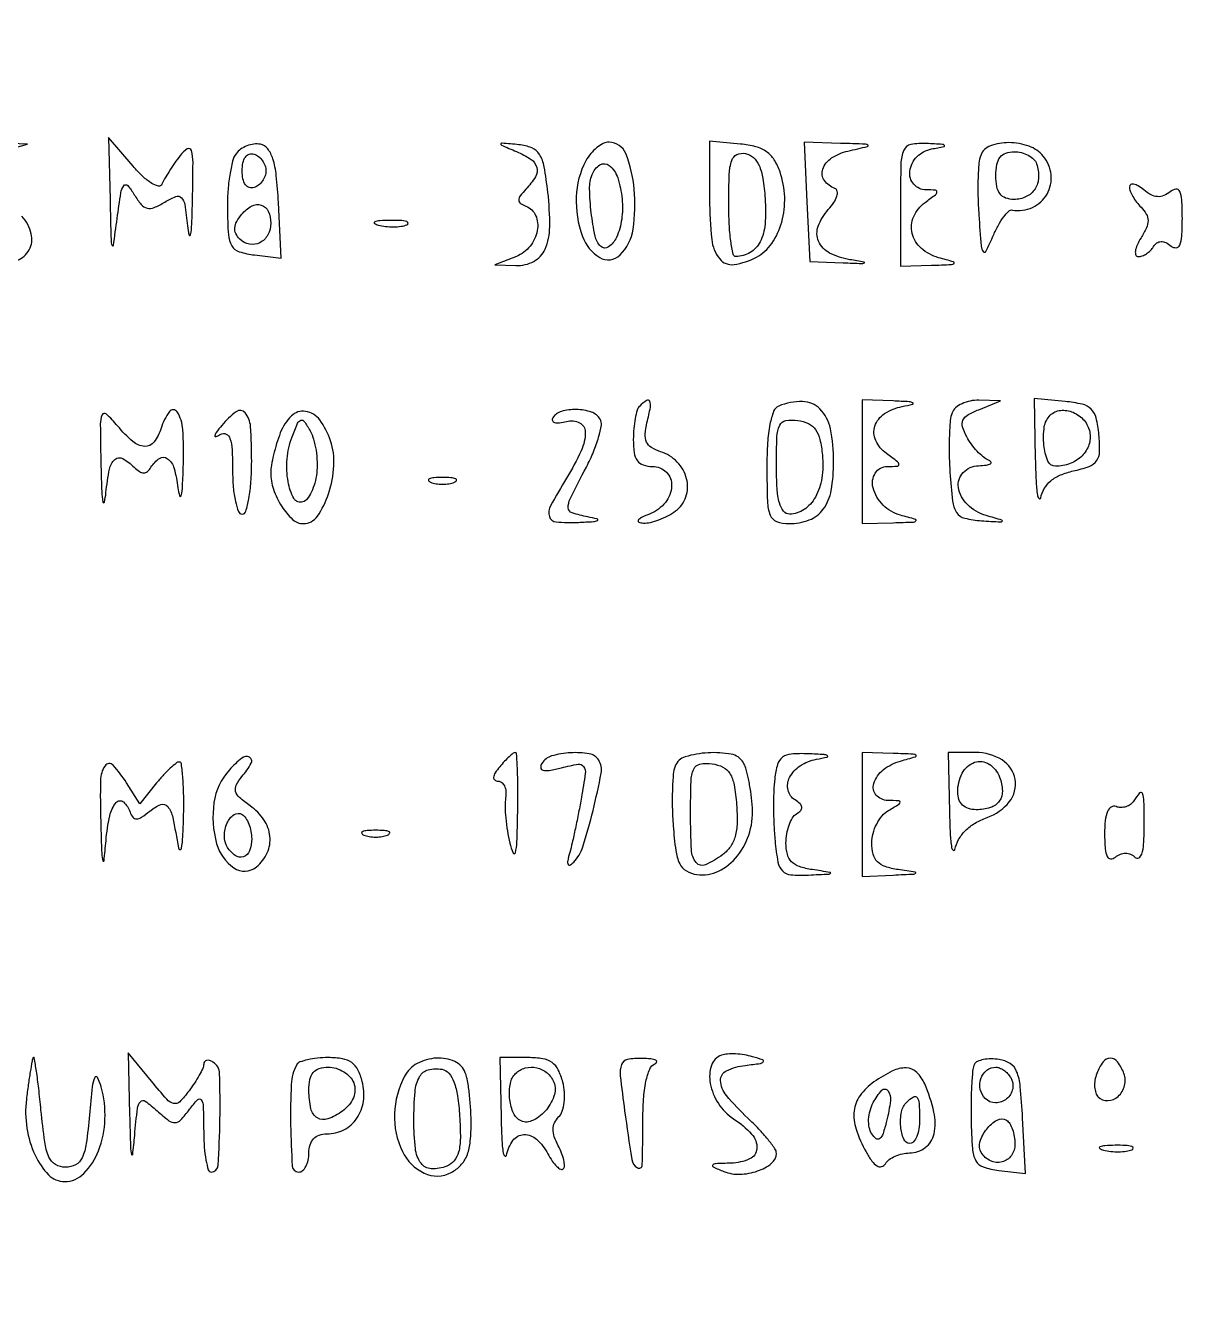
# Model space of a CAD drawing. Extents: x 24 to 1546, y 0 to 2379.
# Drawn here: x 886.3 to 1007.8, y 1033.6 to 1167.2 of the extents above; entities that cross this region are included whole.
import ezdxf

# ---------------------------------------------------------------- set-up
doc = ezdxf.new("R2010")
doc.units = 0
doc.header["$MEASUREMENT"] = 0
doc.layers.get('0').update_dxf_attribs({"linetype": 'CONTINUOUS'})

msp = doc.modelspace()

# ---------------------------------------------------------------- linework, layer by layer
for points in [[(669.79548, 1002.302636, -0.00002), (669.596685, 899.530331, -0.000025), (669.388942, 796.915146, -0.198373)], [(884.005251, 1154.106475), (886.5, 1154.80064), (883.916667, 1154.90032, 0.024518)], [(885.427558, 1142.610575, 0.181083), (886.683934, 1143.722974, 0.181117), (886.900574, 1145.386882, 0.127849), (885.923058, 1147.249947, 0.079864)]]:
    msp.add_lwpolyline(points, format="xyb")
for points in [[(895.155161, 1149, 0.000804), (895.257308, 1144.735246, 0.082949), (895.368916, 1144.158262, 0.777209), (895.509415, 1144.173378, 0.002435), (895.900194, 1147, -0.00568), (896.289647, 1149.688286, -0.117359), (896.597107, 1150.438658, -0.485188), (897.003734, 1150.456893, -0.043465), (897.694523, 1149.5, 0.037377), (898.415005, 1148.475973, 0.162349), (899.035045, 1148.08632, 0.161556), (899.76671, 1148.14584, 0.036918), (900.885837, 1148.721824, -0.042272), (902.052362, 1149.306514, -0.306208), (902.634487, 1149.179909, -0.154551), (902.988131, 1148.458309, -0.011112), (903.273211, 1146.221824, 0.034827), (903.440988, 1145.268392, 0.80468), (903.594818, 1145.272731, 0.037371), (903.723751, 1146.411755, 0.004261), (903.800094, 1149, 0.004032), (903.850157, 1152.879935, 0.069854), (903.680619, 1154.131495, 0.502474), (903.250921, 1154.2959, 0.089486), (902.50426, 1153.60819, 0.010706), (901.921124, 1152.802608, 0.009714), (901.353239, 1151.946568, 0.009776), (900.875009, 1151.160834, 0.030545), (900.596972, 1150.60819, -0.355627), (900.217443, 1150.409452, -0.089488), (899.52038, 1150.687444, -0.051788), (898.595557, 1151.407371, -0.025057), (897.565876, 1152.5), (895.009934, 1155.5)], [(908.362861, 1153.792889, 0.098468), (907.996406, 1153.012476, 0.021808), (907.702923, 1151.557911, 0.021857), (907.507576, 1149.817577, 0.01953), (907.454822, 1148, 0.014229), (907.55873, 1145.302041, 0.117151), (907.919651, 1144.136063, 0.185545), (908.698486, 1143.518456, 0.047364), (910.302036, 1143.178556), (913.104071, 1142.857113), (912.802036, 1148.668838, 0.01312), (912.578853, 1151.518433, 0.049037), (912.218083, 1153.276531, 0.09013), (911.67932, 1154.310984, 0.182748), (910.908039, 1154.78317, 0.079734), (910.228314, 1154.802692, 0.060233), (909.503709, 1154.6171, 0.060358), (908.845822, 1154.264815, 0.080999)], [(937.75, 1154.022261, -0.045392), (939.282553, 1153.198544, -0.186823), (939.88162, 1152.354969, -0.200732), (939.734608, 1151.369441, -0.053051), (938.75, 1150.075, 0.026382), (938.149887, 1149.3676, 0.164145), (938, 1148.923333, 0.247772), (938.178067, 1148.586056, 0.062037), (938.75, 1148.291667, -0.207935), (939.765824, 1147.323326, -0.147852), (939.933996, 1145.738562, -0.122238), (939.176451, 1144.091658, -0.129267), (937.75, 1143.031162), (935.5, 1142.126773), (937.70031, 1142.063386, 0.13071), (939.565155, 1142.502283, 0.169015), (940.748856, 1143.786123, 0.101169), (941.24144, 1146.116357, 0.030288), (941.044939, 1149.759269, 0.015127), (940.654874, 1152.436167, 0.093715), (940.165329, 1153.729563, 0.161415), (939.362906, 1154.408198, 0.071678), (938, 1154.740037, 0.001376), (936.243773, 1154.903786, 0.344162), (936.119717, 1154.823795, 0.392913), (936.174759, 1154.698392, 0.001492)], [(945.035184, 1153.065741, 0.114867), (944.014482, 1149.269577, 0.095468), (944.667411, 1145.129627, 0.172638), (946.487746, 1142.918166, 0.344089), (948.607988, 1143.179416, 0.159191), (949.97252, 1145.867906, 0.062605), (950.093951, 1150.070438, 0.068059), (949.211781, 1153.803266, 0.310108), (947.467796, 1155, 0.113286), (946.85729, 1154.859877, 0.055192), (946.176777, 1154.431812, 0.050658), (945.534839, 1153.8056, 0.051338)], [(958, 1149.031974, 0.025259), (958.213543, 1144.807532, 0.145596), (959.055369, 1142.760576, 0.265739), (960.558608, 1142.17408, 0.086191), (962.910052, 1142.951861, 0.120623), (964.518068, 1144.395201, 0.08271), (965.554086, 1146.629466, 0.075961), (965.866002, 1149.271633, 0.075642), (965.375599, 1151.890432, 0.05694), (964.763761, 1153.157445, 0.098523), (963.960836, 1154.002155, 0.089347), (962.837405, 1154.525728, 0.040333), (961.231945, 1154.813358), (958, 1155.126717)], [(968.202283, 1148.75), (968.5, 1142.5), (972, 1142.359171, 0.001315), (973.919055, 1142.287009, 0.118349), (974.195331, 1142.3432, 0.733681), (974.184198, 1142.427438, 0.002526), (972.69094, 1142.681293, -0.078076), (970.568032, 1143.382856, -0.174457), (969.424963, 1144.608996, -0.191983), (969.384503, 1146.191474, -0.095735), (970.43985, 1147.933535, 0.037247), (971.014136, 1148.67181, 0.070563), (971.338377, 1149.350387, 0.118012), (971.374154, 1149.861227, 0.271755), (971.136131, 1150.14629, -0.156617), (970.024899, 1151.000033, -0.239169), (969.863997, 1152.180519, -0.166974), (970.779914, 1153.348687, -0.08766), (972.5, 1154.076091, 0.001975), (974.542757, 1154.552574, 0.585304), (974.581052, 1154.686455, 0.191027), (974.33507, 1154.794188, 0.001039), (971.702283, 1154.881685), (967.904565, 1155)], [(978, 1148.5), (978, 1142), (981.25, 1142.09968, 0.001955), (983.348332, 1142.172249, 0.195388), (983.611758, 1142.291278, 0.56072), (983.570705, 1142.444622, 0.003938), (982.005251, 1142.893525, -0.112003), (980.190019, 1143.87218, -0.154282), (979.232517, 1145.444099, -0.165567), (979.385684, 1147.196121, -0.131772), (980.582389, 1148.683903, 0.006836), (981.666122, 1149.499318, 0.210437), (981.823544, 1149.789366, 0.419725), (981.668509, 1149.968882, 0.015915), (980.69113, 1150, -0.21668), (979.397114, 1150.5884, -0.214891), (978.98394, 1151.953385, -0.162943), (979.723351, 1153.474506, -0.152416), (981.25, 1154.294267, 0.00362), (982.568679, 1154.558172, 0.574721), (982.607621, 1154.674595, 0.200802), (982.401331, 1154.775265, 0.002047), (980.75, 1154.863818, 0.058713), (979.098605, 1154.751664, 0.249439), (978.350531, 1154.154113, 0.096522), (978.049191, 1152.777151, 0.00575)], [(986.408803, 1153.62294, 0.071513), (986.222643, 1152.804401, 0.012461), (986.133888, 1151.218966, 0.013308), (986.125641, 1149.339534, 0.011583), (986.21497, 1147.37294, 0.002476), (986.456228, 1144.096789, 0.138397), (986.666482, 1143.527007, 0.565246), (986.964287, 1143.552892, 0.010919), (987.752815, 1145.257322, -0.023641), (988.26995, 1146.304391, -0.034477), (988.829376, 1147.167744, -0.037028), (989.355427, 1147.770077, -0.239515), (989.728033, 1147.888901, 0.147601), (991.833015, 1148.167564, 0.158088), (993.365043, 1149.561631, 0.157945), (993.788226, 1151.590548, 0.147314), (992.960174, 1153.547988, 0.134992), (991.481048, 1154.58114, 0.082665), (989.372725, 1154.956944, 0.090474), (987.428083, 1154.625102, 0.217044)], [(911.5, 1152, -0.085974), (911.406312, 1151.459169, -0.06941), (911.132812, 1150.935937, -0.06965), (910.727751, 1150.509184, -0.087886), (910.25, 1150.25, -0.162171), (909.750923, 1150.249896, -0.158614), (909.346154, 1150.548718, -0.105759), (909.084641, 1151.151204, -0.049736), (909, 1152, -0.049736), (909.084641, 1152.848796, -0.105759), (909.346154, 1153.451282, -0.158614), (909.750923, 1153.750104, -0.162171), (910.25, 1153.75, -0.087886), (910.727751, 1153.490816, -0.06965), (911.132812, 1153.064063, -0.06941), (911.406312, 1152.540831, -0.085974)], [(963.814871, 1149.090482, -0.037856), (963.80383, 1146.405204, -0.097166), (963.281455, 1144.543185, -0.143287), (962.252811, 1143.443146, -0.12918), (960.75, 1143.015313, -0.36281), (960.453866, 1143.25267, -0.01623), (960.220312, 1144.641662, -0.020897), (960.053995, 1146.437636, -0.012639), (960, 1148.573324, -0.009153), (960.056733, 1151.672156, -0.07153), (960.313609, 1153.088393, -0.204548), (960.856877, 1153.700641, -0.158547), (961.75, 1153.814697, -0.137688), (962.583407, 1153.400629, -0.10639), (963.178736, 1152.573816, -0.064758), (963.575801, 1151.207013, -0.020459)], [(992.269359, 1152.75, -0.093331), (992.48427, 1151.323198, -0.132824), (992.10644, 1150.104904, -0.141321), (991.190541, 1149.293154, -0.11156), (989.893011, 1149, -0.085724), (989.026893, 1149.149594, -0.146188), (988.439301, 1149.580162, -0.117503), (988.104697, 1150.341336, -0.045088), (988, 1151.5, -0.045039), (988.105082, 1152.664212, -0.11907), (988.441667, 1153.423913, -0.147035), (989.035338, 1153.851998, -0.083381), (989.916667, 1154, -0.060647), (990.682037, 1153.906823, -0.0616), (991.398395, 1153.632812, -0.067876), (991.960513, 1153.228175, -0.119491)], [(948.822842, 1149.045831, -0.058453), (948.781922, 1146.921061, -0.072456), (948.234518, 1145.022328, -0.131228), (947.414516, 1144.021296, -0.367557), (946.577473, 1144.089194, -0.145708), (945.996345, 1145.16308, -0.02189), (945.594648, 1147.607626, -0.024199), (945.417778, 1150.104903, -0.097489), (945.678249, 1151.603913, -0.159174), (946.502956, 1152.619372, -0.324716), (947.476222, 1152.565827, -0.145688), (948.366015, 1151.261157, -0.052972)], [(1002, 1150.322445, 0.095091), (1002.084276, 1149.883315, 0.034808), (1002.359832, 1149.311136, 0.032981), (1002.75619, 1148.711851, 0.033793), (1003.224959, 1148.175041, -0.065036), (1003.768617, 1147.468014, -0.13284), (1003.948189, 1146.796998, -0.106323), (1003.780274, 1146.026211, -0.032987), (1003.216486, 1144.975041, 0.033189), (1002.810245, 1144.216879, 0.070802), (1002.624276, 1143.580168, 0.137424), (1002.678319, 1143.167871, 0.300408), (1002.932509, 1143, 0.092497), (1003.343483, 1143.076684, 0.053026), (1003.793426, 1143.308014, 0.050502), (1004.211695, 1143.647472, 0.058703), (1004.530011, 1144.048558, -0.096329), (1004.887772, 1144.435962, -0.150363), (1005.313403, 1144.583943, -0.12551), (1005.806424, 1144.477, -0.057414), (1006.361755, 1144.114733, 0.188204), (1006.897055, 1143.936944, 0.290288), (1007.282442, 1144.210006, 0.083664), (1007.494045, 1145.14582, 0.01386), (1007.545455, 1147, 0.012381), (1007.497036, 1148.955043, 0.094172), (1007.281463, 1149.846321, 0.329535), (1006.874898, 1150.073224, 0.142225), (1006.272727, 1149.81138, -0.072946), (1005.602393, 1149.403075, -0.117886), (1004.946902, 1149.292736, -0.105745), (1004.26199, 1149.488669, -0.050891), (1003.5, 1150, 0.034946), (1002.923572, 1150.414012, 0.085522), (1002.440625, 1150.608235, 0.189035), (1002.134228, 1150.558185, 0.264741)], [(912, 1146.5, -0.124145), (911.692897, 1145.282189, -0.15242), (910.85824, 1144.465967, -0.166378), (909.766343, 1144.309885, -0.150533), (908.755249, 1144.844751, -0.084489), (908.343914, 1145.424814, -0.132042), (908.231574, 1146.022871, -0.108659), (908.430293, 1146.680733, -0.045758), (908.955688, 1147.446608, -0.093485), (909.996388, 1148.308414, -0.20445), (911.006503, 1148.411677, -0.217401), (911.736185, 1147.759189, -0.103631)], [(923.269032, 1146.307009, 0.037336), (924.036634, 1146.167106, 0.029507), (924.880008, 1146.127736, 0.030339), (925.671085, 1146.185595, 0.06278), (926.269032, 1146.344063, 0.31318), (926.386009, 1146.52287, 0.333666), (926.257153, 1146.684921, 0.052471), (925.580113, 1146.787295, 0.014395), (924.5, 1146.805051, 0.012823), (923.431793, 1146.764444, 0.080377), (922.900903, 1146.643467, 0.597527), (922.883358, 1146.48334, 0.087174)], [(950.666667, 1127.333333, 0.12431), (950.408273, 1126.900353, 0.025624), (950.195833, 1126.030208, 0.025482), (950.048954, 1124.96693, 0.021582), (950, 1123.833333, 0.034546), (950.09644, 1122.43918, 0.1197), (950.426471, 1121.604167, 0.161331), (951.03627, 1121.153709, 0.079246), (952, 1121, -0.19901), (953.463262, 1120.393575, -0.211913), (954.01852, 1118.950777, -0.158561), (953.357724, 1117.220334, -0.128025), (951.75, 1116.031162, 0.016182), (950.860804, 1115.639871, 0.126603), (950.517517, 1115.351442, 0.499747), (950.57974, 1115.154989, 0.074269), (951.05887, 1115.063386, 0.068066), (951.785603, 1115.132842, 0.031778), (952.692591, 1115.40819, 0.030754), (953.62256, 1115.823226, 0.037547), (954.431421, 1116.326196, 0.155244), (955.519535, 1117.814205, 0.143555), (955.591955, 1119.70889, 0.131874), (954.612616, 1121.463035, 0.123633), (952.864103, 1122.543132, -0.061466), (951.90638, 1122.982489, -0.145946), (951.389869, 1123.561902, -0.128697), (951.238817, 1124.3816, -0.043064), (951.434308, 1125.594284, 0.012873), (951.794335, 1127.203076, 0.15372), (951.724824, 1127.828777, 0.466151), (951.38881, 1127.926382, 0.048961)], [(965.25, 1127.337719, 0.209491), (964.70887, 1126.784399, 0.042271), (964.324129, 1125.429912, 0.033051), (964.077164, 1123.483222, 0.015029), (964, 1120.916667, 0.0079), (964.056881, 1117.316619, 0.084993), (964.347183, 1115.893116, 0.214114), (965.019315, 1115.230615, 0.089317), (966.3, 1115, 0.090756), (968.444845, 1115.392547, 0.146719), (969.906846, 1116.511808, 0.114033), (970.740661, 1118.489691, 0.042995), (971, 1121.5, 0.049293), (970.659086, 1124.949627, 0.146233), (969.557099, 1127.028536, 0.197363), (967.740123, 1127.803713, 0.099593)], [(974, 1121.5), (974, 1115), (977.25, 1115.09968, 0.001929), (979.350909, 1115.172228, 0.195853), (979.612498, 1115.290678, 0.560788), (979.571418, 1115.44303, 0.003866), (978, 1115.890675, -0.129137), (976.179394, 1116.94919, -0.131702), (975.130427, 1118.758481, -0.209336), (975.362912, 1120.305109, -0.257709), (976.621579, 1121, 0.013425), (977.677009, 1121.028343, 0.418543), (977.833878, 1121.205648, 0.214993), (977.680495, 1121.491838, 0.005973), (976.52865, 1122.355392, -0.126723), (975.407188, 1123.721623, -0.192318), (975.323418, 1125.237051, -0.168784), (976.331413, 1126.538012, -0.097427), (978.188851, 1127.286254, 0.010901), (979.271593, 1127.517608, 0.66875), (979.294753, 1127.661491, 0.124228), (978.912862, 1127.781433, 0.003813), (977.25, 1127.863818), (974, 1128)], [(983.408803, 1126.62294, 0.070665), (983.2212, 1125.804443, 0.012314), (983.126609, 1124.218966, 0.013157), (983.110347, 1122.339533, 0.011459), (983.190188, 1120.37294, 0.01226), (983.454817, 1117.373942, 0.117007), (983.887084, 1116.172934, 0.19062), (984.732755, 1115.574756, 0.043435), (986.5, 1115.303864, 0.001084), (988.491848, 1115.177977, 0.225118), (988.668318, 1115.248851, 0.553921), (988.639294, 1115.355523, 0.001678), (987, 1115.844858, -0.119916), (985.023545, 1116.990769, -0.164296), (984.079225, 1118.800212, -0.234603), (984.571914, 1120.362168, -0.195004), (986.180449, 1121.078947, 0.020465), (987.002595, 1121.14068, 0.097997), (987.448078, 1121.283989, 0.447987), (987.489693, 1121.468501, 0.142781), (987.238541, 1121.6661, -0.076209), (986.681676, 1121.996206, -0.032125), (986.044395, 1122.59163, -0.030851), (985.432778, 1123.327525, -0.035102), (984.944776, 1124.103187, -0.047632), (984.508327, 1125.146506, -0.181397), (984.548466, 1125.839266, -0.159584), (985.043897, 1126.389244, -0.034856), (986.206235, 1126.952648), (988.5, 1127.873227), (986.218615, 1127.936614, 0.056754), (985.306855, 1127.858367, 0.059656), (984.452162, 1127.576869, 0.066598), (983.779272, 1127.145249, 0.125923)], [(992.136182, 1121.813358, 0.006771), (992.216699, 1119.520969, 0.021591), (992.357119, 1117.996075, 0.152889), (992.526088, 1117.635695, 0.615743), (992.697073, 1117.683919, -0.085836), (993.074916, 1118.677704, -0.085943), (993.764453, 1119.486378, -0.074147), (994.779273, 1120.101977, -0.04529), (996.117398, 1120.525785, 0.033052), (997.774811, 1121.006484, 0.153328), (998.557217, 1121.604552, 0.148403), (998.871072, 1122.55417, 0.030334), (998.806507, 1124.341866, 0.034495), (998.514838, 1126.085807, 0.141641), (997.991368, 1127.008426, 0.138032), (997.048098, 1127.522479, 0.032141), (995.25, 1127.813358), (992, 1128.126717)], [(894.201372, 1121, 0.004082), (894.277314, 1118.373485, 0.038095), (894.405235, 1117.248494, 0.809262), (894.558598, 1117.24532, 0.031646), (894.728468, 1118.25, -0.021398), (895.094951, 1120.72488, -0.163475), (895.665098, 1121.734938, -0.321385), (896.481638, 1121.825874, -0.068706), (897.687132, 1120.912868, 0.047458), (898.231562, 1120.463023, 0.150038), (898.678773, 1120.325735, 0.181024), (899.072821, 1120.473233, 0.075363), (899.446149, 1120.912868, -0.107616), (900.341385, 1121.839845, -0.320575), (901.175387, 1121.813114, -0.162441), (901.863847, 1120.798625, -0.037693), (902.276604, 1118.75, 0.042603), (902.451943, 1117.921766, 0.770582), (902.614303, 1117.927624, 0.043432), (902.752582, 1118.946969, 0.005049), (902.839963, 1121.25, 0.022097), (902.780485, 1124.884734, 0.124975), (902.195379, 1126.716292, 0.531329), (901.383942, 1126.745625, 0.080878), (900.5, 1125, -0.084492), (899.757389, 1123.559237, -0.250318), (898.781151, 1123.104709, -0.167995), (897.541768, 1123.610826, -0.038757), (895.943562, 1125.25, 0.029518), (894.77294, 1126.495824, 0.526744), (894.319862, 1126.398242, 0.100133), (894.133008, 1125.423693, 0.002644)], [(906.872445, 1125.308042, 0.00972), (906.276408, 1124.543328, 0.129017), (906.143005, 1124.215074, 0.575929), (906.263336, 1124.12262, 0.037782), (906.75, 1124.367059, -0.249217), (907.316885, 1124.396853, -0.207309), (907.722635, 1123.93979, -0.066591), (907.943836, 1122.752438, -0.012801), (908, 1120.559017, 0.020671), (908.072272, 1118.811621, 0.033326), (908.29375, 1117.339211, 0.036254), (908.61133, 1116.268743, 0.312055), (909, 1116, 0.332234), (909.391033, 1116.292067, 0.026982), (909.70625, 1117.615625, 0.027868), (909.927854, 1119.39166, 0.017105), (910, 1121.5, 0.016279), (909.879949, 1125.186246, 0.15689), (909.31099, 1126.625955, 0.400459), (908.365813, 1126.741262, 0.0623)], [(913.002914, 1124.507663, 0.016544), (912.618986, 1123.387653, 0.014851), (912.294606, 1122.203859, 0.01507), (912.067182, 1121.124238, 0.044399), (912, 1120.369159, 0.081798), (912.290979, 1118.60241, 0.060043), (913.149726, 1116.808234, 0.064488), (914.290859, 1115.440006, 0.188914), (915.413863, 1115, 0.246482), (916.881885, 1115.770491, 0.071917), (918.052795, 1118.130553, 0.06479), (918.61366, 1121.085639, 0.095228), (918.267406, 1123.699184, 0.078485), (917.14068, 1125.872707, 0.198424), (915.645985, 1126.777105, 0.238696), (914.156902, 1126.289842, 0.106048)], [(941.557637, 1126.093259, 0.236417), (941.53149, 1125.80112, 0.238295), (941.749762, 1125.606613, 0.095442), (942.266748, 1125.570513, 0.033809), (942.99862, 1125.70989, -0.178606), (944.367925, 1125.575673, -0.287214), (944.971027, 1124.61421, -0.109097), (944.538318, 1122.646617, -0.028436), (943.003738, 1119.77417, 0.012474), (941.334876, 1116.876772, 0.192355), (941.202449, 1115.75551, 0.317844), (941.89839, 1115.177843, 0.029805), (944.25, 1115.136182, 0.004641), (945.826388, 1115.216901, 0.114822), (946.24151, 1115.340365, 0.674817), (946.22149, 1115.48867, 0.014773), (945.25, 1115.705733, -0.031295), (943.588424, 1116.135047, -0.315704), (943.182176, 1116.676401, -0.124446), (943.386327, 1117.609281, -0.004356), (945.081774, 1120.932384, 0.021624), (945.832105, 1122.537647, 0.028768), (946.363795, 1124.057693, 0.028811), (946.648863, 1125.324401, 0.181279), (946.522757, 1125.963178, 0.175119), (945.602281, 1126.693177, 0.074533), (944.030763, 1126.97101, 0.075216), (942.46352, 1126.775738, 0.187946)], [(997.83691, 1124.608344, -0.127414), (997.75281, 1123.279625, -0.117505), (997.036157, 1122.112331, -0.106078), (995.796856, 1121.30941, -0.088043), (994.25, 1121.015313, -0.310045), (993.446933, 1121.5519, -0.069686), (993.032314, 1123.236603, -0.063727), (993.080176, 1125.141914, -0.159585), (993.701236, 1126.367903, -0.173252), (994.776249, 1126.877023, -0.126027), (996.095168, 1126.675626, -0.115176), (997.244313, 1125.834946, -0.130636)], [(916.813962, 1120.301617, -0.037421), (916.610812, 1119.261294, -0.044426), (916.261631, 1118.323533, -0.050082), (915.829045, 1117.610506, -0.15334), (915.37457, 1117.285309, -0.359201), (914.423271, 1117.657485, -0.085742), (913.818041, 1119.384289, -0.062793), (913.719984, 1121.796619, -0.067911), (914.234017, 1124.090923, -0.011241), (914.802542, 1125.520538, -0.215009), (915.146187, 1125.838274, -0.334491), (915.510646, 1125.716319, -0.02245), (916.128897, 1124.724498, -0.059662), (916.489858, 1123.854637, -0.030131), (916.742233, 1122.692883, -0.029424), (916.860901, 1121.445382, -0.038532)], [(969.818231, 1122.184676, -0.060433), (969.757755, 1119.768577, -0.090733), (969.082664, 1117.776324, -0.115335), (967.899964, 1116.474109, -0.152108), (966.377555, 1116, -0.231728), (965.747605, 1116.308521, -0.098981), (965.317933, 1117.170027, -0.051656), (965.070241, 1118.684587, -0.014723), (965, 1121.069551, -0.009195), (965.056276, 1124.129485, -0.101748), (965.345198, 1125.312298, -0.24511), (965.994219, 1125.803314, -0.077157), (967.25, 1125.819551, -0.075557), (968.357895, 1125.48664, -0.128946), (969.092847, 1124.868591, -0.098233), (969.552141, 1123.838092, -0.031946)], [(928.75, 1119.337719, 0.057986), (929.320008, 1119.181385, 0.037979), (930, 1119.12966, 0.037979), (930.679992, 1119.181385, 0.057986), (931.25, 1119.337719, 0.174857), (931.459382, 1119.525001, 0.447206), (931.398438, 1119.693942, 0.078554), (930.89144, 1119.810911, 0.017491), (930, 1119.842105, 0.017491), (929.10856, 1119.810911, 0.078554), (928.601562, 1119.693942, 0.447206), (928.540618, 1119.525001, 0.174857)], [(907.660536, 1089.17739, 0.149314), (906.045905, 1085.739899, 0.104064), (906.324844, 1081.434391, 0.175353), (908.134573, 1078.895431, 0.336138), (910.5, 1079, 0.112761), (911.631649, 1080.477852, 0.133684), (911.91641, 1082.207922, 0.124517), (911.284626, 1083.936464, 0.090649), (909.840772, 1085.398974, -0.027163), (908.724539, 1086.274854, -0.145947), (908.317837, 1086.921672, -0.190828), (908.388407, 1087.587065, -0.052533), (908.983272, 1088.479844, 0.043719), (909.948503, 1089.87467, 0.423816), (909.767331, 1090.495877, 0.300121), (908.970404, 1090.417649, 0.038581)], [(936, 1089.5, 0.030008), (935.529811, 1088.858804, 0.113836), (935.362347, 1088.394324, 0.263774), (935.478561, 1088.116719, 0.166137), (935.820138, 1088, -0.17382), (936.204366, 1087.862266, -0.114426), (936.493153, 1087.485938, -0.086784), (936.639926, 1086.919496, -0.058364), (936.615684, 1086.25, 0.044775), (936.560059, 1085.37239, 0.016499), (936.63351, 1084.132812, 0.016199), (936.8033, 1082.776931, 0.018745), (937.054787, 1081.5, 0.041986), (937.397049, 1080.452715, 0.718697), (937.637604, 1080.470869, 0.053772), (937.797707, 1081.593143, 0.003834), (937.881685, 1084.75, 0.005661), (937.899913, 1087.146512, 0.009435), (937.854338, 1089.164062, 0.003535), (937.772052, 1090.858488, 0.398022), (937.622445, 1091, 0.172217), (937.412416, 1090.925448, 0.016008), (936.99011, 1090.559375, 0.019119), (936.504355, 1090.074554, 0.013852)], [(940.409864, 1089.854157, 0.154523), (940.294948, 1089.398323, 0.335805), (940.516316, 1089.139531, 0.099042), (941.193918, 1089.127471, 0.016566), (942.471388, 1089.403463, -0.021411), (944.224833, 1089.764546, -0.292216), (944.795846, 1089.517499, -0.185482), (944.963453, 1088.792106, -0.008954), (944.567223, 1086.299306, -0.004529), (944.268235, 1084.698058, -0.003957), (943.927082, 1083.028546, -0.003981), (943.594773, 1081.524448, -0.011795), (943.334288, 1080.5, 0.017604), (943.128612, 1079.649885, 0.150028), (943.165648, 1079.263914, 0.456538), (943.365415, 1079.197548, 0.065755), (943.749436, 1079.5, 0.117311), (944.712041, 1081.110287, 0.015926), (945.780394, 1084.920292, 0.013008), (946.634548, 1088.821933, 0.187937), (946.382791, 1090.189649, 0.215484), (945.388182, 1090.859555, 0.056153), (943.416673, 1090.970231, 0.055967), (941.440559, 1090.635232, 0.186487)], [(954.386301, 1089.564301, 0.070387), (954.192704, 1088.721789, 0.013165), (954.099054, 1087.136137, 0.01386), (954.089791, 1085.26273, 0.012281), (954.182086, 1083.314301, 0.015294), (954.449574, 1080.713276, 0.080027), (954.863574, 1079.339879, 0.1468), (955.558356, 1078.585069, 0.098514), (956.671937, 1078.192566, 0.151319), (958.939363, 1078.553552, 0.111604), (960.92721, 1080.162785, 0.098412), (962.208436, 1082.673932, 0.092328), (962.471623, 1085.543526, 0.014291), (962.304042, 1086.91882, 0.015545), (962.061648, 1088.243956, 0.015165), (961.785376, 1089.361593, 0.070344), (961.519034, 1089.969202, 0.213137), (960.266647, 1090.820929, 0.058554), (957.828935, 1090.968026, 0.05885), (955.446945, 1090.54866, 0.23218)], [(964.816422, 1088.25, 0.020661), (964.719656, 1086.931209, 0.009468), (964.697241, 1085.20625, 0.009358), (964.742108, 1083.386823, 0.012757), (964.855035, 1081.75, 0.019415), (965.154972, 1079.511893, 0.150943), (965.628094, 1078.584323, 0.182616), (966.496923, 1078.177146, 0.031163), (968.355035, 1078.149832, 0.000709), (970.532593, 1078.256671, 0.231888), (970.677311, 1078.336892, 0.554519), (970.63922, 1078.426063, 0.001034), (968.75, 1078.716254, -0.042388), (967.402213, 1079.039047, -0.118811), (966.583387, 1079.54821, -0.134305), (966.144112, 1080.331763, -0.061062), (966, 1081.507405, -0.042611), (966.081884, 1082.466498, -0.044243), (966.325112, 1083.385369, -0.048389), (966.681849, 1084.135522, -0.119722), (967.106763, 1084.565983, 0.066485), (967.544228, 1084.924361, 0.216092), (967.661451, 1085.271074, 0.183876), (967.482944, 1085.628401, 0.047595), (966.961045, 1086.024075, -0.199974), (966.215113, 1087.063467, -0.179227), (966.383931, 1088.386138, -0.129269), (967.495151, 1089.60619, -0.096858), (969.188851, 1090.286254, 0.009203), (970.316456, 1090.523192, 0.659213), (970.3419, 1090.66331, 0.132808), (969.988646, 1090.780652, 0.003471), (968.316422, 1090.863818, 0.02837), (966.546433, 1090.839081, 0.143665), (965.630952, 1090.498587, 0.164708), (965.112505, 1089.745405, 0.040476)], [(974, 1084.5), (974, 1078), (977.25, 1078.149832, 0.000897), (979.414657, 1078.253519, 0.202175), (979.594183, 1078.339937, 0.591928), (979.55929, 1078.436806, 0.001448), (977.75, 1078.716254, -0.042383), (976.400415, 1079.039463, -0.119239), (975.582083, 1079.549255, -0.134424), (975.143589, 1080.334913, -0.060527), (975, 1081.516732, -0.06549), (975.129897, 1082.504212, -0.053395), (975.514063, 1083.499767, -0.055179), (976.080239, 1084.354192, -0.087202), (976.75, 1084.919901, 0.005043), (977.867933, 1085.586228, 0.280247), (977.975218, 1085.793956, 0.381145), (977.831302, 1085.93428, 0.006948), (976.676676, 1085.969591, -0.211622), (975.453658, 1086.536079, -0.26353), (975.203253, 1087.742866, -0.148412), (976.204395, 1089.189337, -0.100162), (978.005251, 1090.106475, 0.003938), (979.570705, 1090.555378, 0.56072), (979.611758, 1090.708722, 0.195388), (979.348332, 1090.827751, 0.001955), (977.25, 1090.90032), (974, 1091)], [(983.136182, 1084.75, 0.007106), (983.217649, 1082.487802, 0.024177), (983.362739, 1081.02035, 0.219969), (983.538432, 1080.752149, 0.527102), (983.716205, 1080.829916, -0.081666), (984.098802, 1081.874113, -0.068507), (984.81418, 1082.813232, -0.062436), (985.82596, 1083.595737, -0.049583), (987.080023, 1084.177741, 0.141135), (989.407568, 1085.824842, 0.21492), (990.013188, 1088.185479, 0.213648), (988.645806, 1090.21349, 0.140054), (985.893011, 1091), (983, 1091)], [(894.174707, 1083.75, 0.001487), (894.279159, 1080.372915, 0.059559), (894.391853, 1079.641482, 0.825161), (894.521716, 1079.652003, 0.005084), (894.732205, 1081.75, -0.028982), (895.120311, 1084.357224, -0.123954), (895.802234, 1085.760413, -0.423725), (896.554309, 1085.813293, -0.129404), (897.254045, 1084.75, 0.087609), (897.547476, 1084.212151, 0.242309), (897.929487, 1084.041033, 0.13557), (898.467698, 1084.22167, 0.024193), (899.325546, 1084.862624, -0.079395), (900.474582, 1085.53834, -0.332868), (901.200171, 1085.337903, -0.11459), (901.722755, 1084.199729, -0.009646), (902.314783, 1081, 0.295364), (902.481231, 1080.816997, 0.441121), (902.646364, 1080.923438, 0.028756), (902.785138, 1082.181573, 0.007171), (902.863818, 1084.25, 0.009618), (902.873616, 1086.454677, 0.015981), (902.78677, 1088.310937, 0.00983), (902.640239, 1089.79571, 0.380051), (902.410293, 1090, 0.170696), (902.087425, 1089.886468, 0.017884), (901.471262, 1089.354679, 0.020531), (900.766046, 1088.644576, 0.015059), (900.041694, 1087.803162), (898.262802, 1085.606324), (896.890854, 1087.803162, 0.047394), (895.465689, 1089.666383, 0.484139), (894.626807, 1089.600275, 0.144441), (894.150153, 1088.078264, 0.011137)], [(960.822892, 1085.539884, -0.025708), (960.880941, 1083.602362, -0.06169), (960.674175, 1082.183197, -0.082381), (960.183656, 1081.120087, -0.085895), (959.381762, 1080.289884, -0.05084), (957.550313, 1079.217351, -0.34539), (956.597636, 1079.447399, -0.155785), (956.095771, 1080.782142, -0.012641), (956, 1084.569551, -0.007812), (956.053273, 1087.979131, -0.093684), (956.336652, 1089.257956, -0.247805), (956.989564, 1089.786029, -0.084031), (958.25, 1089.819551, -0.080554), (959.400912, 1089.461211, -0.142682), (960.125142, 1088.791843, -0.093177), (960.560578, 1087.61894, -0.022079)], [(988.396256, 1088.409758, -0.082652), (988.686854, 1086.986992, -0.166673), (988.359357, 1085.904407, -0.161583), (987.425695, 1085.228897, -0.076632), (985.940983, 1085, -0.076332), (985.130929, 1085.124392, -0.11352), (984.51468, 1085.486135, -0.117777), (984.133115, 1086.06924, -0.086456), (984, 1086.833333, -0.118702), (984.480314, 1088.828013, -0.190738), (985.776887, 1089.968065, -0.235417), (987.284575, 1089.789155, -0.157243)], [(1002.457866, 1085.931826, -0.094938), (1002.115109, 1085.558611, -0.080788), (1001.639461, 1085.312566, -0.080134), (1001.10663, 1085.22864, -0.090926), (1000.598849, 1085.323694, 0.236973), (1000.091757, 1085.273351, 0.154474), (999.705162, 1084.81433, 0.074318), (999.469525, 1083.872142, 0.024181), (999.4, 1082.435409, 0.017629), (999.453883, 1080.907649, 0.091485), (999.66427, 1080.093796, 0.282142), (1000.030015, 1079.851351, 0.184066), (1000.523794, 1080.019747, -0.074119), (1001.054375, 1080.341234, -0.101506), (1001.600791, 1080.448856, -0.106458), (1002.126056, 1080.331415, -0.088559), (1002.596521, 1080.003479, 0.342554), (1002.981501, 1079.954969, 0.185071), (1003.295455, 1080.351175, 0.059239), (1003.490159, 1081.387307, 0.016854), (1003.545455, 1083.027273, 0.003542), (1003.525026, 1085.910766, 0.086241), (1003.376988, 1086.696497, 0.564218), (1003.071186, 1086.753765, 0.043769)], [(910, 1081.940983, -0.08976), (909.77568, 1080.701494, -0.221866), (909.13212, 1080.069847, -0.242282), (908.283904, 1080.185926, -0.101803), (907.470404, 1081.047887, -0.142134), (907.13802, 1082.24331, -0.101278), (907.433576, 1083.609537, -0.138857), (908.155968, 1084.483266, -0.297747), (908.992937, 1084.504365, -0.110835), (909.379178, 1084.12657, -0.050378), (909.704175, 1083.494632, -0.046458), (909.925394, 1082.729618, -0.047195)], [(921.75, 1082.337719, 0.057986), (922.320008, 1082.181385, 0.037979), (923, 1082.12966, 0.037979), (923.679992, 1082.181385, 0.057986), (924.25, 1082.337719, 0.174857), (924.459382, 1082.525001, 0.447206), (924.398438, 1082.693942, 0.078554), (923.89144, 1082.810911, 0.017491), (923, 1082.842105, 0.017491), (922.10856, 1082.810911, 0.078554), (921.601562, 1082.693942, 0.447206), (921.540618, 1082.525001, 0.174857)], [(887.096825, 1059, 0.067715), (886.983155, 1058.646734, 0.003825), (886.790129, 1057.511593, 0.005812), (886.585823, 1056.152068, 0.004225), (886.38892, 1054.63521, 0.068127), (886.435447, 1051.615296, 0.070984), (887.296228, 1048.763862, 0.085165), (888.717571, 1046.70766, 0.201682), (890.400608, 1046, 0.202973), (892.420063, 1046.855013, 0.100798), (893.945389, 1049.240665, 0.082273), (894.625679, 1052.532737, 0.078679), (894.225783, 1055.922397, 0.047653), (893.837795, 1056.923609, 0.640793), (893.544341, 1056.91366, 0.072256), (893.294698, 1055.94765, 0.004493), (893, 1053, -0.011461), (892.655593, 1049.980798, -0.072659), (892.227273, 1048.5, -0.161601), (891.551531, 1047.770351, -0.126494), (890.5, 1047.5, -0.134951), (889.438995, 1047.79168, -0.158269), (888.753543, 1048.572737, -0.067494), (888.308511, 1050.170925, -0.010029), (887.918108, 1053.5, 0.004464), (887.677782, 1055.76718, 0.008423), (887.436825, 1057.590625, 0.005542), (887.212968, 1058.983862, 0.730903)], [(897.21067, 1053, 0.001644), (897.293537, 1049.636302, 0.053055), (897.402764, 1048.825635, 0.837433), (897.532907, 1048.833903, 0.006035), (897.737023, 1050.848593, -0.005912), (898.024336, 1053.691445, -0.15734), (898.334514, 1054.377401, -0.383316), (898.847958, 1054.429914, -0.026357), (900.078219, 1053.429213, 0.018218), (901.319984, 1052.385131, 0.178646), (901.961237, 1052.18033, 0.198885), (902.54517, 1052.453149, 0.023338), (903.4841, 1053.58062, -0.028303), (904.343981, 1054.592576, -0.487269), (904.719062, 1054.556099, -0.135707), (904.921954, 1053.893782, -0.005003), (904.968197, 1051.25, 0.016596), (905.034491, 1049.620937, 0.027039), (905.21097, 1048.248938, 0.025604), (905.454765, 1047.222471, 0.333801), (905.75, 1047.001704, 0.39602), (906.48934, 1047.699381, 0.010913), (906.674428, 1052.515131, 0.012028), (906.638476, 1057.330963, 0.251538), (905.94137, 1058.536235, 0.06529), (905.578646, 1058.699603, 0.131286), (905.267185, 1058.709482, 0.182417), (905.056986, 1058.568669, 0.146127), (904.968197, 1058.309017, -0.096831), (904.865657, 1057.875676, -0.018984), (904.506017, 1057.155905, -0.019494), (904.014862, 1056.337132, -0.016986), (903.439479, 1055.519596, -0.032207), (902.453089, 1054.37579, -0.267039), (901.817934, 1054.198041, -0.150907), (901.111637, 1054.6297, -0.009393), (899.507245, 1056.519596), (897.071926, 1059.5)], [(914.717684, 1058.25, 0.110581), (914.149323, 1056.1968, 0.017074), (914.0828, 1051.944613, 0.011032), (914.258033, 1047.62726, 0.395987), (914.925861, 1047, 0.179989), (915.335829, 1047.152521, 0.091657), (915.684472, 1047.5875, 0.071646), (915.920604, 1048.234762, 0.051738), (916, 1049, -0.071839), (916.12316, 1049.852771, -0.117275), (916.484694, 1050.483696, -0.122423), (917.078428, 1050.867058, -0.082612), (917.877555, 1051, 0.119878), (919.6718, 1051.436454, 0.125248), (921.031145, 1052.64425, 0.116556), (921.710724, 1054.432864, 0.094515), (921.592615, 1056.487014, 0.054126), (921.133673, 1057.728654, 0.123866), (920.488721, 1058.481025, 0.11328), (919.523797, 1058.877716, 0.041136), (918.039965, 1059, 0.023889), (916.891814, 1058.945112, 0.031633), (915.858748, 1058.779687, 0.032812), (915.05142, 1058.540855, 0.183842)], [(926.035184, 1057.065741, 0.1146), (924.964761, 1053.093024, 0.121801), (925.794199, 1049.151661, 0.171493), (928.079732, 1046.884835, 0.237575), (930.916813, 1046.95548, 0.07817), (931.90446, 1047.702281, 0.09338), (932.544099, 1048.676169, 0.071108), (932.892948, 1050.02582, 0.027747), (933, 1051.953396, 0.013915), (932.955391, 1053.556031, 0.013742), (932.821697, 1055.160435, 0.013733), (932.62761, 1056.557082, 0.050258), (932.393011, 1057.418213, 0.198508), (931.279712, 1058.593476, 0.119547), (929.363275, 1058.947323, 0.109122), (927.35725, 1058.386161, 0.148387)], [(936.136182, 1052.75, 0.006961), (936.217114, 1050.484459, 0.022956), (936.359663, 1048.996875, 0.185433), (936.531687, 1048.687987, 0.571393), (936.705733, 1048.75, -0.110245), (937.384666, 1050.312593, -0.229786), (938.528244, 1050.921949, -0.196738), (939.86296, 1050.433736, -0.085261), (941.045837, 1048.914354, 0.027213), (941.509773, 1048.15049, 0.048718), (941.981031, 1047.588241, 0.071366), (942.389535, 1047.288285, 0.330355), (942.662041, 1047.328707, 0.208256), (942.787592, 1047.647898, 0.045105), (942.711365, 1048.24949, 0.039876), (942.487269, 1048.984595, 0.028955), (942.127824, 1049.761158, -0.041579), (941.721517, 1050.700386, -0.085298), (941.598114, 1051.490185, -0.104507), (941.752389, 1052.169082, -0.088654), (942.173588, 1052.773588, 0.117099), (942.54194, 1053.371348, 0.050252), (942.74661, 1054.292206, 0.04599), (942.774837, 1055.36239, 0.045121), (942.607732, 1056.426784, 0.05171), (942.138677, 1057.714834, 0.12595), (941.490041, 1058.480031, 0.11526), (940.513619, 1058.878621, 0.039535), (938.980948, 1059), (936, 1059)], [(949.093747, 1053.406964, 0.005158), (949.836064, 1048.330407, 0.220939), (950.427654, 1047.447624, 0.575093), (950.935086, 1047.723721, 0.00717), (951, 1052.25, -0.016426), (951.078768, 1054.646967, -0.034218), (951.328555, 1056.498364, -0.043308), (951.715318, 1057.798804, -0.205738), (952.25, 1058.337719, 0.200159), (952.447863, 1058.53292, 0.409671), (952.374167, 1058.717133, 0.077195), (951.838495, 1058.858785, 0.018471), (950.917378, 1058.921053, 0.051818), (949.3744, 1058.80824, 0.275378), (948.760897, 1058.276676, 0.108), (948.637687, 1057.098889, 0.005986)], [(959.25, 1059.25391, 0.236022), (958.191567, 1058.189691, 0.12682), (958.064946, 1056.297498, 0.098485), (958.915288, 1054.179669, 0.103519), (960.5, 1052.591957, -0.061348), (962.403471, 1050.980263, -0.202513), (962.949433, 1049.466048, -0.281631), (962.195002, 1048.369454, -0.098717), (960.25, 1047.929715, 0.00432), (958.610158, 1047.873622, 0.207655), (958.320196, 1047.732722, 0.501891), (958.364367, 1047.536427, 0.00922), (959.5, 1047.055346, 0.104836), (961.160115, 1046.764637, 0.074202), (963.02619, 1047.111318, 0.083992), (964.496695, 1047.91353, 0.229875), (965, 1048.950418, 0.154446), (964.844525, 1049.441745, 0.01671), (964.11875, 1050.403712, 0.019249), (963.148965, 1051.513302, 0.014382), (962, 1052.661987, -0.027883), (959.758087, 1055.027733, -0.165894), (959.145192, 1056.589435, -0.303914), (959.776158, 1057.63045, -0.079875), (961.75, 1058.190352, 0.004979), (963.317707, 1058.390444, 0.187438), (963.624385, 1058.560974, 0.524557), (963.569949, 1058.755049, 0.012166), (962.5, 1059.094018, 0.031514), (961.642537, 1059.285282, 0.026831), (960.720312, 1059.38043, 0.027714), (959.869766, 1059.375108, 0.065818)], [(985.752599, 1058.307186, 0.100824), (985.585257, 1057.755276, 0.008549), (985.471543, 1056.268361, 0.011061), (985.404922, 1054.473899, 0.008335), (985.408239, 1052.5, 0.011576), (985.535175, 1049.443137, 0.108781), (985.898149, 1048.187296, 0.191121), (986.682033, 1047.533659, 0.050827), (988.302036, 1047.178556), (991.104071, 1046.857113), (990.802036, 1052.678556, 0.010463), (990.561726, 1055.975376, 0.072048), (990.180567, 1057.549725, 0.155942), (989.494831, 1058.379273, 0.107683), (988.34436, 1058.807186, 0.036937), (987.487216, 1058.865311, 0.046144), (986.693828, 1058.787025, 0.053103), (986.069721, 1058.596231, 0.169764)], [(998.574206, 1057.332783, 0.052808), (998.388277, 1056.636353, 0.05427), (998.354766, 1055.922912, 0.06), (998.469175, 1055.29898, 0.121642), (998.725577, 1054.874423, 0.212948), (999.737034, 1054.48703, 0.172665), (1000.819216, 1054.939241, 0.145276), (1001.497153, 1056.058781, 0.156859), (1001.426881, 1057.32995, 0.066697), (1000.764817, 1058.542991, 0.238632), (1000.00031, 1058.930848, 0.238991), (999.23594, 1058.544315, 0.066854)], [(920.693865, 1056.355392, -0.099019), (920.824372, 1055.590589, -0.087639), (920.661088, 1054.798157, -0.079061), (920.212458, 1054.042611, -0.061526), (919.515158, 1053.387425, -0.069188), (917.992431, 1052.568921, -0.231099), (916.894649, 1052.678141, -0.202798), (916.208581, 1053.644778, -0.054321), (916, 1055.559017, -0.047237), (916.109085, 1056.711101, -0.126992), (916.45805, 1057.449591, -0.147714), (917.081749, 1057.861275, -0.072656), (918.031385, 1058, -0.074196), (918.855123, 1057.877088, -0.064361), (919.651435, 1057.516897, -0.06686), (920.301025, 1056.984194, -0.0963)], [(931.799644, 1052.867044, -0.016823), (931.871977, 1050.549077, -0.06202), (931.687675, 1049.097931, -0.107581), (931.229232, 1048.1831, -0.132138), (930.459402, 1047.622795, -0.099787), (928.824277, 1047.346332, -0.231999), (927.754016, 1047.913564, -0.130586), (927.158745, 1049.458344, -0.027033), (927, 1052.39235, -0.020306), (927.122969, 1055.419059, -0.105456), (927.600593, 1057.011777, -0.205357), (928.510044, 1057.723796, -0.112085), (929.951236, 1057.775575, -0.171761), (930.664871, 1057.359811, -0.08594), (931.201105, 1056.447967, -0.054051), (931.577177, 1054.988249, -0.019831)], [(941.668129, 1056.422459, -0.17993), (941.683414, 1054.946751, -0.096683), (940.737274, 1053.362828, -0.106573), (939.345412, 1052.353907, -0.246958), (938.095961, 1052.440693, -0.162953), (937.377747, 1053.303572, -0.071012), (937.034734, 1054.773147, -0.070362), (937.115631, 1056.298833, -0.149073), (937.666667, 1057.333333, -0.133288), (938.677418, 1057.912567, -0.120374), (939.88479, 1057.931614, -0.118796), (940.97707, 1057.390029, -0.127585)], [(975.222506, 1056.443296, 0.081798), (973.77122, 1055.024024, 0.130889), (973.143299, 1053.419485, 0.109089), (973.344797, 1051.50011, 0.046087), (974.392922, 1049.1149, 0.029678), (975.00638, 1048.148218, 0.098477), (975.55497, 1047.637496, 0.208502), (976.023478, 1047.570407, 0.189299), (976.416504, 1047.8649, -0.096822), (976.818824, 1048.299702, -0.052603), (977.450695, 1048.666564, -0.049636), (978.198463, 1048.915804, -0.055692), (978.952028, 1049, 0.164703), (980.606232, 1049.5601, 0.177243), (981.519224, 1050.993939, 0.110331), (981.510914, 1053.293578, 0.046377), (980.544052, 1056.25, 0.100258), (979.703778, 1057.455815, 0.183528), (978.614883, 1057.915323, 0.125246), (977.173781, 1057.60381, 0.03725)], [(989.553851, 1056.912868, -0.190717), (989.763962, 1055.735958, -0.171854), (989.124253, 1054.67027, -0.175934), (987.96995, 1054.260019, -0.197141), (986.887132, 1054.712868, -0.144911), (986.366354, 1055.671654, -0.134859), (986.431624, 1056.789156, -0.143758), (987.047584, 1057.666716, -0.169916), (988, 1058, -0.100929), (988.386686, 1057.921141, -0.052079), (988.820255, 1057.680655, -0.048757), (989.231435, 1057.328718, -0.053016)], [(976.551388, 1052.348725, -0.017219), (976.172312, 1051.032131, -0.135678), (975.82491, 1050.507032, -0.360429), (975.447792, 1050.497702, -0.087746), (975.001067, 1050.998273, -0.090198), (974.731587, 1051.685572, -0.059903), (974.668736, 1052.532268, -0.055931), (974.81165, 1053.433217, -0.055641), (975.150796, 1054.281764, -0.059826), (976.055774, 1055.574093, -0.47818), (976.685969, 1055.541483, -0.190604), (976.954706, 1054.490458, -0.029894)], [(980, 1052.5, -0.038131), (979.926884, 1051.542644, -0.057076), (979.70625, 1050.734375, -0.074992), (979.382936, 1050.182831, -0.226478), (979, 1050, -0.305562), (978.338097, 1050.446162, -0.077107), (978.025382, 1051.777653, -0.068475), (978.117117, 1053.305634, -0.148246), (978.666667, 1054.333333, -0.056055), (979.359821, 1054.886341, -0.394613), (979.746711, 1054.811817, -0.146405), (979.959636, 1054.206136, -0.011827)], [(990, 1049.940983, -0.152942), (989.622734, 1048.736471, -0.180587), (988.646935, 1048.059669, -0.174855), (987.440764, 1048.177187, -0.144465), (986.472927, 1049.043805, -0.216191), (986.331132, 1050.147734, -0.0913), (987.037176, 1051.503329, -0.098762), (988.133746, 1052.448989, -0.273619), (989.113307, 1052.429973, -0.121409), (989.453803, 1052.082729, -0.047968), (989.739534, 1051.472779, -0.043811), (989.934417, 1050.724135, -0.041798)], [(999.269032, 1049.307009, 0.037336), (1000.036634, 1049.167106, 0.029507), (1000.880008, 1049.127736, 0.030339), (1001.671085, 1049.185595, 0.06278), (1002.269032, 1049.344063, 0.31318), (1002.386009, 1049.52287, 0.333666), (1002.257153, 1049.684921, 0.052471), (1001.580113, 1049.787295, 0.014395), (1000.5, 1049.805051, 0.012823), (999.431793, 1049.764444, 0.080377), (998.900903, 1049.643467, 0.597527), (998.883358, 1049.48334, 0.087174)]]:
    msp.add_lwpolyline(points, format="xyb", close=True)

doc.saveas('drawing.dxf')
